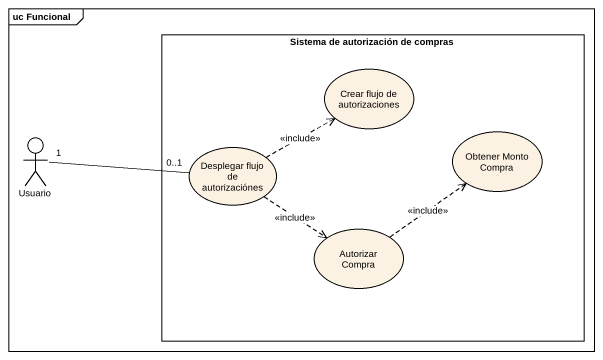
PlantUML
@startuml
mainframe uc Funcional
rectangle "Sistema de autorización de compras" as Sistema_de_autorización_de {
  usecase "Crear flujo de autorizaciones" as Crear_flujo_de
  usecase "Desplegar flujo de autorizaciónes" as Desplegar_flujo_de
  usecase "Obtener Monto Compra" as Obtener_Monto_Compra
  usecase "Autorizar Compra" as Autorizar_Compra
}
actor Usuario
Usuario "1" -right- "0..1" Desplegar_flujo_de
Desplegar_flujo_de .right.> Crear_flujo_de : <<include>>
Desplegar_flujo_de ..> Autorizar_Compra : <<include>>
Autorizar_Compra .up.> Obtener_Monto_Compra : <<include>>
@enduml
